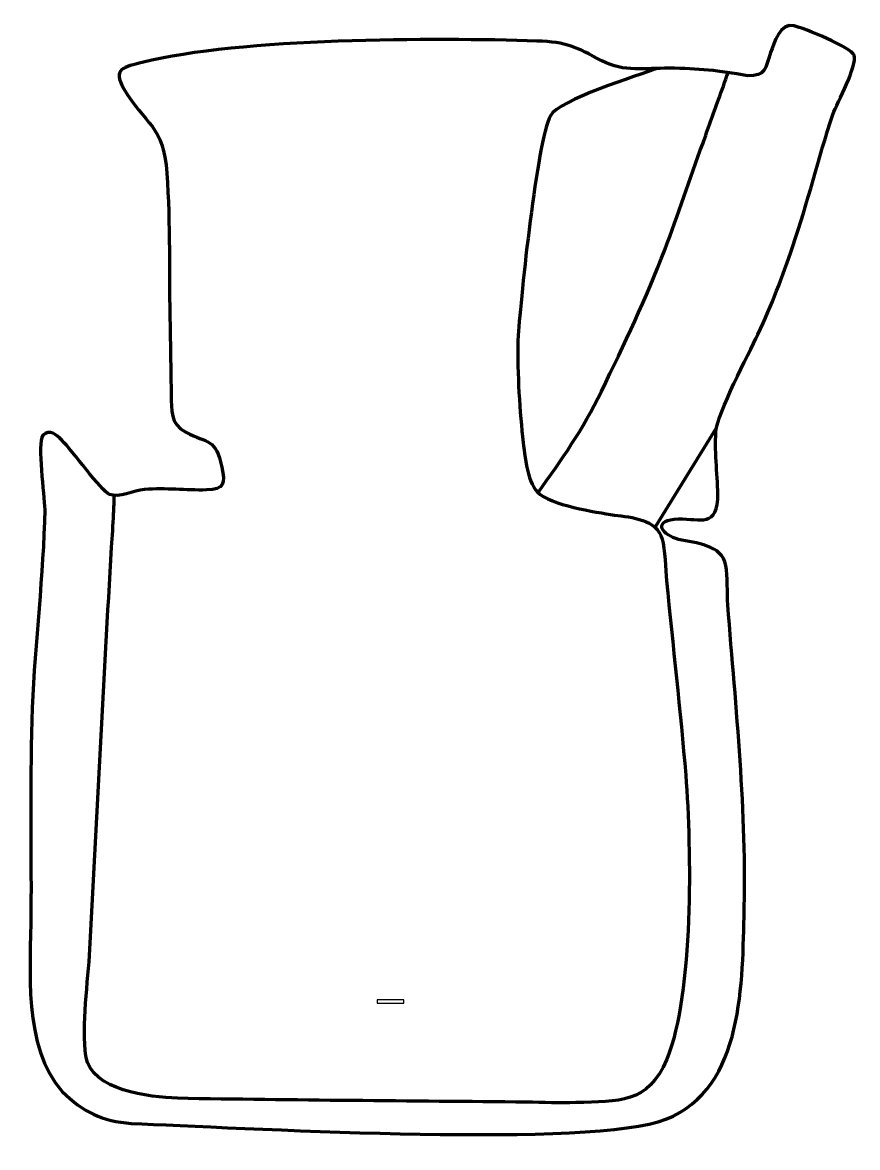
# Model space of a CAD drawing. Header units: millimetres. Extents: x 1035 to 1649, y 8 to 836.
import ezdxf

# ---------------------------------------------------------------- set-up
doc = ezdxf.new("R2010")
doc.units = ezdxf.units.MM
doc.header["$MEASUREMENT"] = 0
doc.layers.add('layer 2', color=7, linetype='Continuous')
doc.layers.add('layer 3', color=7, linetype='Continuous')

msp = doc.modelspace()

# ---------------------------------------------------------------- linework, layer by layer
at = {"layer": 'layer 2', "color": 142, "lineweight": 158}
for points, knots in [([(1501.6368, 802.002), (1486.9723, 796.7565), (1428.8853, 778.7697), (1422.8945, 767.2072), (1422.8945, 767.2072), (1412.8344, 747.7907), (1401.3218, 633.8813), (1399.2097, 605.6893), (1399.2097, 605.6893), (1398.3289, 582.8907), (1399.9976, 553.6283), (1402.4502, 531.0033), (1402.4502, 531.0033), (1403.569, 520.6822), (1405.5999, 497.7276), (1413.3223, 490.1917), (1413.3223, 490.1917), (1423.3419, 480.414), (1455.9347, 475.3694), (1470.0636, 473.2795), (1470.0636, 473.2795), (1482.7825, 471.4541), (1501.1122, 470.3883), (1505.2284, 455.4965), (1505.2284, 455.4965), (1507.2045, 448.3472), (1507.7106, 433.2321), (1508.4709, 425.008), (1508.4709, 425.008), (1512.9094, 377.3028), (1518.5834, 329.3533), (1522.5052, 281.6825), (1522.5052, 281.6825), (1526.7312, 226.0259), (1528.4161, 121.9401), (1508.6387, 72.6843), (1508.6387, 72.6843), (1494.2691, 39.3279), (1473.4001, 42.1252), (1441.6801, 40.7394), (1441.6801, 40.7394), (1430.3462, 40.2442), (1417.0081, 40.9649), (1405.4108, 41.0853), (1405.4108, 41.0853), (1319.7727, 41.964), (1234.1248, 42.43), (1148.4946, 43.9234), (1148.4946, 43.9234), (1128.1191, 44.9155), (1085.0003, 49.4782), (1081.0804, 74.8829), (1081.0804, 74.8829), (1078.119, 97.5285), (1082.8088, 129.9082), (1084.0698, 153.6209), (1084.0698, 153.6209), (1089.3153, 252.3027), (1094.1605, 351.0067), (1100.1153, 449.6495), (1100.1153, 449.6495), (1100.6124, 457.8846), (1101.2587, 465.7171), (1101.6021, 474.0959), (1101.6021, 474.0959), (1101.7881, 478.6332), (1101.9623, 483.1721), (1102.1221, 487.7104)], [0, 0, 0, 0, 0.05555556, 0.05555556, 0.05555556, 0.05555556, 0.11111111, 0.11111111, 0.11111111, 0.11111111, 0.16666667, 0.16666667, 0.16666667, 0.16666667, 0.22222222, 0.22222222, 0.22222222, 0.22222222, 0.27777778, 0.27777778, 0.27777778, 0.27777778, 0.33333333, 0.33333333, 0.33333333, 0.33333333, 0.38888889, 0.38888889, 0.38888889, 0.38888889, 0.44444444, 0.44444444, 0.44444444, 0.44444444, 0.5, 0.5, 0.5, 0.5, 0.55555556, 0.55555556, 0.55555556, 0.55555556, 0.61111111, 0.61111111, 0.61111111, 0.61111111, 0.66666667, 0.66666667, 0.66666667, 0.66666667, 0.72222222, 0.72222222, 0.72222222, 0.72222222, 0.77777778, 0.77777778, 0.77777778, 0.77777778, 0.83333333, 0.83333333, 0.83333333, 0.83333333, 0.88888889, 0.88888889, 0.88888889, 0.88888889, 1, 1, 1, 1]), ([(1413.4716, 489.0948), (1431.7947, 515.1616), (1446.4169, 535.241), (1460.4626, 564.3159), (1460.4626, 564.3159), (1477.3868, 599.349), (1493.2681, 632.0534), (1507.0841, 668.5766), (1507.0841, 668.5766), (1516.8551, 694.4069), (1525.6846, 720.5911), (1534.9846, 746.5936), (1534.9846, 746.5936), (1538.8721, 757.4491), (1542.7649, 768.3026), (1546.6507, 779.1587), (1546.6507, 779.1587), (1549.0129, 785.7588), (1551.375, 792.359), (1553.7372, 798.9591)], [0, 0, 0, 0, 0.16666667, 0.16666667, 0.16666667, 0.16666667, 0.33333333, 0.33333333, 0.33333333, 0.33333333, 0.5, 0.5, 0.5, 0.5, 0.66666667, 0.66666667, 0.66666667, 0.66666667, 1, 1, 1, 1])]:
    msp.add_open_spline(points, degree=3, knots=knots, dxfattribs=at)
msp.add_open_spline([(1500.5949, 464.9635), (1500.5949, 464.9635), (1545.1314, 537.3601), (1545.1314, 537.3601)], degree=3, dxfattribs=at)
at = {"layer": 'layer 2', "color": 142}
msp.add_open_spline([(1295.4091, 113.9319), (1295.4091, 113.9319), (1295.4091, 116.4367), (1295.4091, 116.4367), (1295.4091, 116.4367), (1295.4091, 116.4367), (1314.9883, 116.4367), (1314.9883, 116.4367), (1314.9883, 116.4367), (1314.9883, 116.4367), (1314.9883, 113.9319), (1314.9883, 113.9319), (1314.9883, 113.9319), (1314.9883, 113.9319), (1295.4091, 113.9319), (1295.4091, 113.9319)], degree=3, knots=[0, 0, 0, 0, 0.2, 0.2, 0.2, 0.2, 0.4, 0.4, 0.4, 0.4, 0.6, 0.6, 0.6, 0.6, 1, 1, 1, 1], dxfattribs=at)
at = {"layer": 'layer 3', "color": 242, "lineweight": 158}
msp.add_open_spline([(1140.7686, 724.9131), (1138.4289, 759.9362), (1124.4645, 761.1126), (1109.0271, 787.0602), (1109.0271, 787.0602), (1100.1318, 802.0114), (1109.7345, 803.1243), (1122.6528, 806.3926), (1122.6528, 806.3926), (1194.391, 824.5423), (1338.7203, 824.552), (1412.8803, 822.1861), (1412.8803, 822.1861), (1435.3254, 821.3378), (1441.6576, 817.8788), (1460.8952, 807.5181), (1460.8952, 807.5181), (1477.4224, 799.0182), (1492.5363, 802.2873), (1510.2843, 802.1433), (1510.2843, 802.1433), (1532.3116, 801.9149), (1546.2644, 800.5944), (1567.9142, 796.5283), (1567.9142, 796.5283), (1581.6203, 796.2383), (1580.862, 801.7955), (1584.9939, 813.6751), (1584.9939, 813.6751), (1587.4916, 820.8563), (1591.9745, 835.812), (1602.1841, 833.4708), (1602.1841, 833.4708), (1609.3548, 831.6313), (1644.5759, 817.5271), (1646.4592, 811.6536), (1646.4592, 811.6536), (1648.877, 804.1131), (1634.0775, 777.019), (1630.8394, 768.1332), (1630.8394, 768.1332), (1619.9804, 736.0226), (1612.5249, 703.4104), (1601.2726, 671.1719), (1601.2726, 671.1719), (1593.2137, 647.9531), (1586.1652, 628.5597), (1575.6219, 606.2042), (1575.6219, 606.2042), (1568.7097, 591.7898), (1545.8186, 547.9355), (1544.7665, 534.9505), (1544.7665, 534.9505), (1543.595, 517.2214), (1546.2029, 502.0724), (1546.2115, 484.9591), (1546.2115, 484.9591), (1544.086, 462.4919), (1530.9802, 471.9234), (1513.983, 470.2066), (1513.983, 470.2066), (1498.1459, 468.607), (1505.2981, 458.196), (1517.2953, 455.3257), (1517.2953, 455.3257), (1529.9005, 452.3099), (1549.2645, 451.7646), (1552.0303, 436.0266), (1552.0303, 436.0266), (1553.3901, 428.289), (1552.8781, 415.7266), (1553.5117, 407.084), (1553.5117, 407.084), (1559.4138, 329.4371), (1567.6246, 255.7172), (1565.4001, 177.4504), (1565.4001, 177.4504), (1564.0748, 124.629), (1564.3345, 45.4105), (1502.2229, 26.6054), (1502.2229, 26.6054), (1436.3617, 7.7158), (1191.1329, 22.5382), (1114.583, 25.4124), (1114.583, 25.4124), (1093.414, 27.0384), (1078.7157, 33.8418), (1063.7342, 48.9931), (1063.7342, 48.9931), (1034.5335, 82.2363), (1040.4391, 138.8846), (1040.7282, 180.4483), (1040.7282, 180.4483), (1041.036, 230.4677), (1039.8941, 281.5334), (1041.7129, 331.4063), (1041.7129, 331.4063), (1043.6344, 379.8379), (1050.0272, 429.2099), (1050.8487, 477.3998), (1050.8487, 477.3998), (1050.7474, 488.1062), (1045.0871, 525.2906), (1049.5293, 531.978), (1049.5293, 531.978), (1054.4098, 536.7556), (1059.5801, 532.2259), (1063.4936, 528.3725), (1063.4936, 528.3725), (1070.8178, 520.9344), (1092.5753, 490.9915), (1098.5826, 488.4494), (1098.5826, 488.4494), (1105.0442, 485.7152), (1116.5804, 491.19), (1124.2583, 492.033), (1124.2583, 492.033), (1140.2738, 493.3877), (1154.4012, 491.3176), (1169.9181, 491.7275), (1169.9181, 491.7275), (1183.2902, 492.3933), (1183.6005, 496.0842), (1181.1625, 508.6159), (1181.1625, 508.6159), (1176.6846, 529.8061), (1170.9679, 525.8028), (1154.7302, 534.3145), (1154.7302, 534.3145), (1142.9423, 540.4937), (1144.2358, 550.2521), (1143.9547, 561.9937), (1143.9547, 561.9937), (1143.5545, 578.7078), (1143.4333, 595.4079), (1143.1042, 612.119), (1143.1042, 612.119), (1142.2919, 649.7187), (1143.2776, 687.3569), (1140.7686, 724.9131)], degree=3, knots=[0, 0, 0, 0, 0.02777778, 0.02777778, 0.02777778, 0.02777778, 0.05555556, 0.05555556, 0.05555556, 0.05555556, 0.08333333, 0.08333333, 0.08333333, 0.08333333, 0.11111111, 0.11111111, 0.11111111, 0.11111111, 0.13888889, 0.13888889, 0.13888889, 0.13888889, 0.16666667, 0.16666667, 0.16666667, 0.16666667, 0.19444444, 0.19444444, 0.19444444, 0.19444444, 0.22222222, 0.22222222, 0.22222222, 0.22222222, 0.25, 0.25, 0.25, 0.25, 0.27777778, 0.27777778, 0.27777778, 0.27777778, 0.30555556, 0.30555556, 0.30555556, 0.30555556, 0.33333333, 0.33333333, 0.33333333, 0.33333333, 0.36111111, 0.36111111, 0.36111111, 0.36111111, 0.38888889, 0.38888889, 0.38888889, 0.38888889, 0.41666667, 0.41666667, 0.41666667, 0.41666667, 0.44444444, 0.44444444, 0.44444444, 0.44444444, 0.47222222, 0.47222222, 0.47222222, 0.47222222, 0.5, 0.5, 0.5, 0.5, 0.52777778, 0.52777778, 0.52777778, 0.52777778, 0.55555556, 0.55555556, 0.55555556, 0.55555556, 0.58333333, 0.58333333, 0.58333333, 0.58333333, 0.61111111, 0.61111111, 0.61111111, 0.61111111, 0.63888889, 0.63888889, 0.63888889, 0.63888889, 0.66666667, 0.66666667, 0.66666667, 0.66666667, 0.69444444, 0.69444444, 0.69444444, 0.69444444, 0.72222222, 0.72222222, 0.72222222, 0.72222222, 0.75, 0.75, 0.75, 0.75, 0.77777778, 0.77777778, 0.77777778, 0.77777778, 0.80555556, 0.80555556, 0.80555556, 0.80555556, 0.83333333, 0.83333333, 0.83333333, 0.83333333, 0.86111111, 0.86111111, 0.86111111, 0.86111111, 0.88888889, 0.88888889, 0.88888889, 0.88888889, 0.91666667, 0.91666667, 0.91666667, 0.91666667, 0.94444444, 0.94444444, 0.94444444, 0.94444444, 1, 1, 1, 1], dxfattribs=at)

doc.saveas('drawing.dxf')
